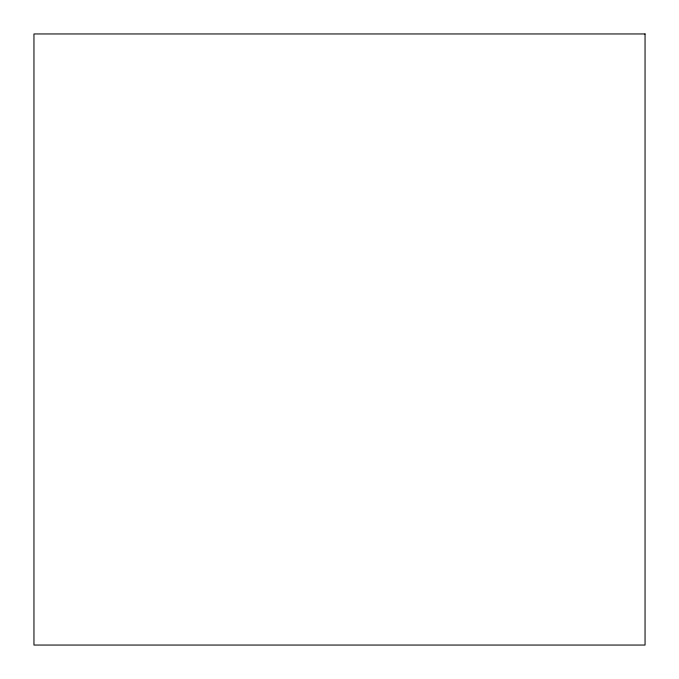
<?xml version="1.0" encoding="UTF-8"?>
<svg xmlns="http://www.w3.org/2000/svg" width="679" height="679" viewBox="0 0 679 679"><rect width="100%" height="100%" fill="white"/><g stroke="black" fill="none" stroke-linecap="round" stroke-linejoin="round"><path stroke-width="1.02" d="M645.05 33.95L33.95 33.95L33.95 645.05L645.05 645.05L645.05 33.95"/></g></svg>
